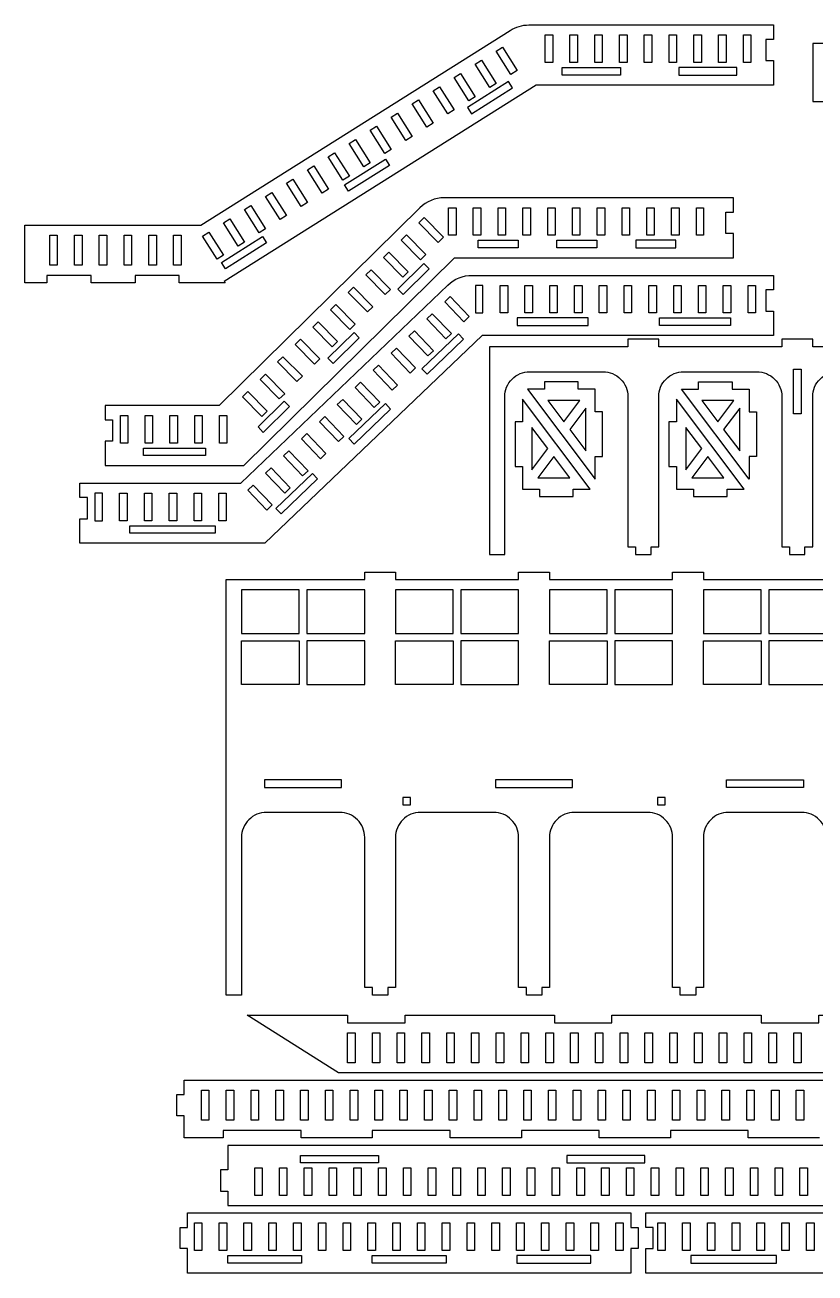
# Model space of a CAD drawing. Header units: millimetres. Extents: x 0 to 773, y 1379 to 2380.
# Drawn here: x 7.8 to 323.4, y 1378.7 to 1877.2 of the extents above; entities that cross this region are included whole.
import ezdxf

# ---------------------------------------------------------------- set-up
doc = ezdxf.new("R2010")
doc.units = ezdxf.units.MM
doc.layers.add('LAYER0', color=7, linetype='Continuous')

msp = doc.modelspace()

# ---------------------------------------------------------------- linework, layer by layer
at = {"layer": 'LAYER0', "linetype": 'Continuous'}
for points in [[(87.72, 1774.24), (69.35, 1774.24), (69.35, 1777.24), (51.76, 1777.24), (51.76, 1774.24), (34.17, 1774.24), (34.17, 1777.24), (16.58, 1777.24), (16.58, 1774.24), (7.78, 1774.24), (7.78, 1797.24), (78, 1797.24), (201.59, 1875.09, -0.141457), (209.05, 1877.24), (306.78, 1877.24), (306.78, 1871.49), (303.78, 1871.49), (303.78, 1862.99), (306.78, 1862.99), (306.78, 1853.24), (211.94, 1853.24), (87.38, 1774.79)], [(95.22, 1701.24), (179.42, 1784.24), (290.78, 1784.24), (290.78, 1793.99), (287.78, 1793.99), (287.78, 1802.49), (290.78, 1802.49), (290.78, 1808.24), (175.32, 1808.24, 0.197039), (165.5, 1804.22), (85.38, 1725.24), (39.78, 1725.24), (39.78, 1719.49), (42.78, 1719.49), (42.78, 1710.99), (39.78, 1710.99), (39.78, 1701.24)], [(186.38, 1777.24), (306.78, 1777.24), (306.78, 1771.49), (303.78, 1771.49), (303.78, 1762.99), (306.78, 1762.99), (306.78, 1753.24), (190.39, 1753.24), (103.58, 1670.24), (29.71, 1670.24), (29.71, 1679.99), (32.71, 1679.99), (32.71, 1688.49), (29.71, 1688.49), (29.71, 1694.24), (93.95, 1694.24), (176.7, 1773.36, -0.193087)]]:
    msp.add_lwpolyline(points, format="xyb", close=True, dxfattribs=at)
for points in [[(215.58, 1873.24), (218.58, 1873.24), (218.58, 1862.24), (215.58, 1862.24)], [(225.48, 1873.24), (228.48, 1873.24), (228.48, 1862.24), (225.48, 1862.24)], [(235.38, 1873.24), (238.38, 1873.24), (238.38, 1862.24), (235.38, 1862.24)], [(245.28, 1873.24), (248.28, 1873.24), (248.28, 1862.24), (245.28, 1862.24)], [(255.18, 1873.24), (258.18, 1873.24), (258.18, 1862.24), (255.18, 1862.24)], [(265.08, 1873.24), (268.08, 1873.24), (268.08, 1862.24), (265.08, 1862.24)], [(274.98, 1873.24), (277.98, 1873.24), (277.98, 1862.24), (274.98, 1862.24)], [(287.88, 1873.24), (287.88, 1862.24), (284.88, 1862.24), (284.88, 1873.24)], [(294.78, 1873.24), (297.78, 1873.24), (297.78, 1862.24), (294.78, 1862.24)], [(322.43, 1846.74), (433.13, 1846.74), (433.13, 1869.84), (322.43, 1869.84)], [(195.97, 1866.82), (198.51, 1868.42), (204.37, 1859.11), (201.83, 1857.52)], [(187.59, 1861.55), (190.13, 1863.15), (195.99, 1853.84), (193.46, 1852.24)], [(222.41, 1860.24), (245.66, 1860.24), (245.66, 1857.24), (222.41, 1857.24)], [(292.16, 1857.24), (292.16, 1860.24), (268.91, 1860.24), (268.91, 1857.24)], [(179.22, 1856.27), (181.75, 1857.87), (187.62, 1848.56), (185.08, 1846.96)], [(202.59, 1852.09), (200.99, 1854.62), (184.61, 1844.31), (186.21, 1841.77)], [(170.84, 1850.99), (173.38, 1852.59), (179.24, 1843.29), (176.7, 1841.69)], [(162.46, 1845.72), (165, 1847.32), (170.86, 1838.01), (168.33, 1836.41)], [(154.09, 1840.44), (156.62, 1842.04), (162.49, 1832.73), (159.95, 1831.13)], [(145.71, 1835.17), (148.25, 1836.76), (154.11, 1827.46), (151.57, 1825.86)], [(137.33, 1829.89), (139.87, 1831.49), (145.73, 1822.18), (143.19, 1820.58)], [(128.96, 1824.61), (131.49, 1826.21), (137.36, 1816.9), (134.82, 1815.31)], [(120.58, 1819.34), (123.12, 1820.94), (128.98, 1811.63), (126.44, 1810.03)], [(151.85, 1823.67), (153.45, 1821.13), (137.07, 1810.82), (135.47, 1813.36)], [(112.2, 1814.06), (114.74, 1815.66), (120.6, 1806.35), (118.06, 1804.75)], [(103.83, 1808.78), (106.36, 1810.38), (112.23, 1801.08), (109.69, 1799.48)], [(95.45, 1803.51), (97.99, 1805.11), (103.85, 1795.8), (101.31, 1794.2)], [(87.07, 1798.23), (89.61, 1799.83), (95.47, 1790.52), (92.93, 1788.92)], [(165.12, 1798.23), (167.26, 1800.34), (174.98, 1792.5), (172.84, 1790.4)], [(176.98, 1804.24), (179.98, 1804.24), (179.98, 1793.24), (176.98, 1793.24)], [(186.88, 1804.24), (189.88, 1804.24), (189.88, 1793.24), (186.88, 1793.24)], [(196.78, 1793.24), (196.78, 1804.24), (199.78, 1804.24), (199.78, 1793.24)], [(206.68, 1804.24), (209.68, 1804.24), (209.68, 1793.24), (206.68, 1793.24)], [(216.58, 1804.24), (219.58, 1804.24), (219.58, 1793.24), (216.58, 1793.24)], [(226.48, 1804.24), (229.48, 1804.24), (229.48, 1793.24), (226.48, 1793.24)], [(239.38, 1793.24), (236.38, 1793.24), (236.38, 1804.24), (239.38, 1804.24)], [(246.28, 1804.24), (249.28, 1804.24), (249.28, 1793.24), (246.28, 1793.24)], [(256.18, 1804.24), (259.18, 1804.24), (259.18, 1793.24), (256.18, 1793.24)], [(266.08, 1804.24), (269.08, 1804.24), (269.08, 1793.24), (266.08, 1793.24)], [(278.78, 1793.24), (275.98, 1793.24), (275.98, 1804.24), (278.78, 1804.24)], [(17.68, 1793.24), (20.68, 1793.24), (20.68, 1781.24), (17.68, 1781.24)], [(27.58, 1793.24), (30.58, 1793.24), (30.58, 1781.24), (27.58, 1781.24)], [(37.48, 1793.24), (40.48, 1793.24), (40.48, 1781.24), (37.48, 1781.24)], [(47.38, 1793.24), (50.38, 1793.24), (50.38, 1781.24), (47.38, 1781.24)], [(57.28, 1793.24), (60.28, 1793.24), (60.28, 1781.24), (57.28, 1781.24)], [(67.18, 1793.24), (70.18, 1793.24), (70.18, 1781.24), (67.18, 1781.24)], [(78.69, 1792.95), (81.23, 1794.55), (87.1, 1785.25), (84.56, 1783.65)], [(102.71, 1792.72), (104.31, 1790.18), (87.93, 1779.86), (86.33, 1782.4)], [(158.07, 1791.28), (160.21, 1793.39), (167.93, 1785.55), (165.79, 1783.45)], [(188.78, 1791.24), (204.78, 1791.24), (204.78, 1788.24), (188.78, 1788.24)], [(236.28, 1788.24), (220.28, 1788.24), (220.28, 1791.24), (236.28, 1791.24)], [(267.78, 1788.24), (267.78, 1791.24), (251.78, 1791.24), (251.78, 1788.24)], [(153.16, 1786.44), (160.88, 1778.6), (158.74, 1776.5), (151.02, 1784.33)], [(167.13, 1781.96), (156.71, 1771.69), (158.82, 1769.55), (169.24, 1779.82)], [(143.97, 1777.38), (146.11, 1779.49), (153.83, 1771.65), (151.69, 1769.55)], [(136.92, 1770.43), (139.06, 1772.54), (146.78, 1764.71), (144.64, 1762.6)], [(190.71, 1773.24), (187.71, 1773.24), (187.71, 1762.24), (190.71, 1762.24)], [(197.61, 1773.24), (200.61, 1773.24), (200.61, 1762.24), (197.61, 1762.24)], [(207.51, 1773.24), (210.51, 1773.24), (210.51, 1762.24), (207.51, 1762.24)], [(217.41, 1773.24), (220.41, 1773.24), (220.41, 1762.24), (217.41, 1762.24)], [(227.31, 1773.24), (230.31, 1773.24), (230.31, 1762.24), (227.31, 1762.24)], [(237.21, 1773.24), (240.21, 1773.24), (240.21, 1762.24), (237.21, 1762.24)], [(247.11, 1773.24), (250.11, 1773.24), (250.11, 1762.24), (247.11, 1762.24)], [(257.01, 1773.24), (260.01, 1773.24), (260.01, 1762.24), (257.01, 1762.24)], [(266.91, 1773.24), (269.91, 1773.24), (269.91, 1762.24), (266.91, 1762.24)], [(276.81, 1773.24), (279.81, 1773.24), (279.81, 1762.24), (276.81, 1762.24)], [(286.71, 1773.24), (289.71, 1773.24), (289.71, 1762.24), (286.71, 1762.24)], [(296.61, 1773.24), (299.61, 1773.24), (299.61, 1762.24), (296.61, 1762.24)], [(129.87, 1763.48), (132.01, 1765.59), (139.73, 1757.76), (137.59, 1755.65)], [(175.48, 1766.67), (177.65, 1768.74), (185.25, 1760.79), (183.09, 1758.72)], [(168.33, 1759.82), (170.5, 1761.9), (178.1, 1753.95), (175.93, 1751.87)], [(232.81, 1760.24), (204.42, 1760.24), (204.42, 1757.24), (232.81, 1757.24)], [(261.2, 1757.24), (261.2, 1760.24), (289.59, 1760.24), (289.59, 1757.24)], [(132.68, 1750.81), (130.54, 1748.7), (122.82, 1756.53), (124.96, 1758.64)], [(161.17, 1752.98), (163.34, 1755.06), (170.94, 1747.11), (168.77, 1745.03)], [(123.49, 1741.75), (115.77, 1749.58), (117.91, 1751.69), (125.63, 1743.86)], [(128.8, 1744.18), (130.91, 1742.04), (141.33, 1752.31), (139.22, 1754.45)], [(168.38, 1737.74), (166.31, 1739.91), (180.93, 1753.88), (183, 1751.72)], [(154.02, 1746.14), (156.19, 1748.21), (163.79, 1740.26), (161.62, 1738.19)], [(108.72, 1742.63), (110.85, 1744.74), (118.58, 1736.91), (116.44, 1734.8)], [(146.86, 1739.3), (149.03, 1741.37), (156.63, 1733.42), (154.46, 1731.35)], [(314.78, 1739.78), (317.78, 1739.78), (317.78, 1721.86), (314.78, 1721.86)], [(101.67, 1735.68), (103.8, 1737.79), (111.53, 1729.96), (109.39, 1727.85)], [(104.47, 1723.01), (102.34, 1720.9), (94.62, 1728.73), (96.75, 1730.84)], [(139.71, 1732.46), (141.87, 1734.53), (149.48, 1726.58), (147.31, 1724.51)], [(235.52, 1695.89), (235.52, 1704.86), (238.52, 1704.86), (238.52, 1722.78), (235.52, 1722.78), (235.52, 1731.74), (228.78, 1731.74), (228.78, 1734.74), (215.29, 1734.74), (215.29, 1731.74), (208.54, 1731.74)], [(297.02, 1722.78), (300.02, 1722.78), (300.02, 1704.86), (297.02, 1704.86), (297.02, 1695.89), (270.04, 1731.74), (276.79, 1731.74), (276.79, 1734.74), (290.28, 1734.74), (290.28, 1731.74), (297.02, 1731.74)], [(103, 1714.53), (100.89, 1716.67), (111.31, 1726.94), (113.42, 1724.8)], [(132.55, 1725.62), (134.72, 1727.69), (142.32, 1719.74), (140.15, 1717.67)], [(137.15, 1712.03), (139.23, 1709.86), (153.84, 1723.84), (151.77, 1726.01)], [(233.52, 1691.89), (206.54, 1727.74), (206.54, 1718.78), (203.54, 1718.78), (203.54, 1700.86), (206.54, 1700.86), (206.54, 1691.89), (213.29, 1691.89), (213.29, 1688.89), (226.78, 1688.89), (226.78, 1691.89)], [(216.62, 1727.24), (223.02, 1718.74), (229.43, 1727.24)], [(274.79, 1691.89), (274.79, 1688.89), (288.28, 1688.89), (288.28, 1691.89), (295.02, 1691.89), (268.04, 1727.74), (268.04, 1718.78), (265.04, 1718.78), (265.04, 1700.86), (268.04, 1700.86), (268.04, 1691.89)], [(278.12, 1727.24), (284.52, 1718.74), (290.93, 1727.24)], [(48.88, 1710.24), (45.88, 1710.24), (45.88, 1721.24), (48.88, 1721.24)], [(55.78, 1721.24), (58.78, 1721.24), (58.78, 1710.24), (55.78, 1710.24)], [(65.68, 1721.24), (68.68, 1721.24), (68.68, 1710.24), (65.68, 1710.24)], [(75.58, 1721.24), (78.58, 1721.24), (78.58, 1710.24), (75.58, 1710.24)], [(85.48, 1721.24), (88.48, 1721.24), (88.48, 1710.24), (85.48, 1710.24)], [(125.39, 1718.78), (127.56, 1720.85), (135.16, 1712.9), (133, 1710.82)], [(231.77, 1724.13), (225.37, 1715.62), (231.77, 1707.11)], [(293.27, 1724.13), (286.87, 1715.62), (293.27, 1707.11)], [(210.29, 1699.51), (216.69, 1708.02), (210.29, 1716.53)], [(271.79, 1699.51), (278.19, 1708.02), (271.79, 1716.53)], [(118.24, 1711.93), (120.41, 1714.01), (128.01, 1706.06), (125.84, 1703.98)], [(79.96, 1708.24), (79.96, 1705.24), (55.17, 1705.24), (55.17, 1708.24)], [(111.08, 1705.09), (113.25, 1707.17), (120.85, 1699.21), (118.69, 1697.14)], [(225.44, 1696.39), (219.04, 1704.9), (212.64, 1696.39)], [(286.94, 1696.39), (280.54, 1704.9), (274.14, 1696.39)], [(103.93, 1698.25), (106.1, 1700.32), (113.7, 1692.37), (111.53, 1690.3)], [(122.62, 1698.13), (108, 1684.16), (110.07, 1681.99), (124.69, 1695.96)], [(38.71, 1690.24), (35.71, 1690.24), (35.71, 1679.24), (38.71, 1679.24)], [(45.61, 1690.24), (48.61, 1690.24), (48.61, 1679.24), (45.61, 1679.24)], [(55.51, 1690.24), (58.51, 1690.24), (58.51, 1679.24), (55.51, 1679.24)], [(65.41, 1690.24), (68.41, 1690.24), (68.41, 1679.24), (65.41, 1679.24)], [(75.31, 1690.24), (78.31, 1690.24), (78.31, 1679.24), (75.31, 1679.24)], [(85.21, 1690.24), (88.21, 1690.24), (88.21, 1679.24), (85.21, 1679.24)], [(104.37, 1683.46), (96.77, 1691.41), (98.94, 1693.48), (106.54, 1685.53)], [(49.73, 1674.24), (49.73, 1677.24), (83.75, 1677.24), (83.75, 1674.24)], [(117.38, 1651.64), (94.28, 1651.64), (94.28, 1634.24), (117.38, 1634.24)], [(143.48, 1634.24), (143.48, 1651.64), (120.38, 1651.64), (120.38, 1634.24)], [(178.88, 1651.64), (155.78, 1651.64), (155.78, 1634.24), (178.88, 1634.24)], [(204.98, 1634.24), (204.98, 1651.64), (181.88, 1651.64), (181.88, 1634.24)], [(240.38, 1651.64), (217.28, 1651.64), (217.28, 1634.24), (240.38, 1634.24)], [(266.48, 1634.24), (266.48, 1651.64), (243.38, 1651.64), (243.38, 1634.24)], [(301.88, 1651.64), (278.78, 1651.64), (278.78, 1634.24), (301.88, 1634.24)], [(327.98, 1634.24), (327.98, 1651.64), (304.88, 1651.64), (304.88, 1634.24)], [(94.28, 1613.84), (94.28, 1631.24), (117.38, 1631.24), (117.38, 1613.84)], [(120.38, 1613.84), (143.48, 1613.84), (143.48, 1631.24), (120.38, 1631.24)], [(155.78, 1613.84), (155.78, 1631.24), (178.88, 1631.24), (178.88, 1613.84)], [(181.88, 1613.84), (204.98, 1613.84), (204.98, 1631.24), (181.88, 1631.24)], [(217.28, 1613.84), (217.28, 1631.24), (240.38, 1631.24), (240.38, 1613.84)], [(243.38, 1613.84), (266.48, 1613.84), (266.48, 1631.24), (243.38, 1631.24)], [(278.78, 1613.84), (278.78, 1631.24), (301.88, 1631.24), (301.88, 1613.84)], [(304.88, 1613.84), (327.98, 1613.84), (327.98, 1631.24), (304.88, 1631.24)], [(134.26, 1572.74), (134.26, 1575.74), (103.51, 1575.74), (103.51, 1572.74)], [(226.51, 1572.74), (226.51, 1575.74), (195.76, 1575.74), (195.76, 1572.74)], [(318.76, 1575.74), (318.76, 1572.74), (288.01, 1572.74), (288.01, 1575.74)], [(158.78, 1565.74), (161.78, 1565.74), (161.78, 1568.74), (158.78, 1568.74)], [(260.48, 1565.74), (263.48, 1565.74), (263.48, 1568.74), (260.48, 1568.74)], [(242.24, 1481.74), (301.84, 1481.74), (301.84, 1478.74), (324.84, 1478.74), (324.84, 1481.74), (336.84, 1481.74), (336.84, 1472.99), (333.84, 1472.99), (333.84, 1464.49), (336.84, 1464.49), (336.84, 1458.74), (133.09, 1458.74), (96.57, 1481.74), (136.64, 1481.74), (136.64, 1478.74), (159.64, 1478.74), (159.64, 1481.74), (219.24, 1481.74), (219.24, 1478.74), (242.24, 1478.74)], [(139.64, 1462.74), (136.64, 1462.74), (136.64, 1474.74), (139.64, 1474.74)], [(149.54, 1462.74), (146.54, 1462.74), (146.54, 1474.74), (149.54, 1474.74)], [(159.44, 1462.74), (156.44, 1462.74), (156.44, 1474.74), (159.44, 1474.74)], [(169.34, 1462.74), (166.34, 1462.74), (166.34, 1474.74), (169.34, 1474.74)], [(179.24, 1462.74), (176.24, 1462.74), (176.24, 1474.74), (179.24, 1474.74)], [(189.14, 1462.74), (186.14, 1462.74), (186.14, 1474.74), (189.14, 1474.74)], [(199.04, 1462.74), (196.04, 1462.74), (196.04, 1474.74), (199.04, 1474.74)], [(208.94, 1462.74), (205.94, 1462.74), (205.94, 1474.74), (208.94, 1474.74)], [(218.84, 1462.74), (215.84, 1462.74), (215.84, 1474.74), (218.84, 1474.74)], [(228.74, 1462.74), (225.74, 1462.74), (225.74, 1474.74), (228.74, 1474.74)], [(238.64, 1462.74), (235.64, 1462.74), (235.64, 1474.74), (238.64, 1474.74)], [(248.54, 1462.74), (245.54, 1462.74), (245.54, 1474.74), (248.54, 1474.74)], [(258.44, 1462.74), (255.44, 1462.74), (255.44, 1474.74), (258.44, 1474.74)], [(268.34, 1462.74), (265.34, 1462.74), (265.34, 1474.74), (268.34, 1474.74)], [(278.24, 1462.74), (275.24, 1462.74), (275.24, 1474.74), (278.24, 1474.74)], [(288.14, 1462.74), (285.14, 1462.74), (285.14, 1474.74), (288.14, 1474.74)], [(298.04, 1462.74), (295.04, 1462.74), (295.04, 1474.74), (298.04, 1474.74)], [(307.94, 1462.74), (304.94, 1462.74), (304.94, 1474.74), (307.94, 1474.74)], [(317.84, 1462.74), (314.84, 1462.74), (314.84, 1474.74), (317.84, 1474.74)], [(78.29, 1451.74), (81.29, 1451.74), (81.29, 1439.74), (78.29, 1439.74)], [(88.19, 1451.74), (91.19, 1451.74), (91.19, 1439.74), (88.19, 1439.74)], [(98.09, 1451.74), (101.09, 1451.74), (101.09, 1439.74), (98.09, 1439.74)], [(107.99, 1451.74), (110.99, 1451.74), (110.99, 1439.74), (107.99, 1439.74)], [(117.89, 1451.74), (120.89, 1451.74), (120.89, 1439.74), (117.89, 1439.74)], [(127.79, 1451.74), (130.79, 1451.74), (130.79, 1439.74), (127.79, 1439.74)], [(137.69, 1451.74), (140.69, 1451.74), (140.69, 1439.74), (137.69, 1439.74)], [(147.59, 1451.74), (150.59, 1451.74), (150.59, 1439.74), (147.59, 1439.74)], [(157.49, 1451.74), (160.49, 1451.74), (160.49, 1439.74), (157.49, 1439.74)], [(167.39, 1451.74), (170.39, 1451.74), (170.39, 1439.74), (167.39, 1439.74)], [(177.29, 1451.74), (180.29, 1451.74), (180.29, 1439.74), (177.29, 1439.74)], [(187.19, 1451.74), (190.19, 1451.74), (190.19, 1439.74), (187.19, 1439.74)], [(197.09, 1451.74), (200.09, 1451.74), (200.09, 1439.74), (197.09, 1439.74)], [(206.99, 1451.74), (209.99, 1451.74), (209.99, 1439.74), (206.99, 1439.74)], [(216.89, 1451.74), (219.89, 1451.74), (219.89, 1439.74), (216.89, 1439.74)], [(226.79, 1451.74), (229.79, 1451.74), (229.79, 1439.74), (226.79, 1439.74)], [(236.69, 1451.74), (239.69, 1451.74), (239.69, 1439.74), (236.69, 1439.74)], [(246.59, 1451.74), (249.59, 1451.74), (249.59, 1439.74), (246.59, 1439.74)], [(256.49, 1451.74), (259.49, 1451.74), (259.49, 1439.74), (256.49, 1439.74)], [(266.39, 1451.74), (269.39, 1451.74), (269.39, 1439.74), (266.39, 1439.74)], [(276.29, 1451.74), (279.29, 1451.74), (279.29, 1439.74), (276.29, 1439.74)], [(286.19, 1451.74), (289.19, 1451.74), (289.19, 1439.74), (286.19, 1439.74)], [(296.09, 1451.74), (299.09, 1451.74), (299.09, 1439.74), (296.09, 1439.74)], [(305.99, 1451.74), (308.99, 1451.74), (308.99, 1439.74), (305.99, 1439.74)], [(315.89, 1451.74), (318.89, 1451.74), (318.89, 1439.74), (315.89, 1439.74)], [(405.84, 1419.99), (402.84, 1419.99), (402.84, 1429.74), (88.84, 1429.74), (88.84, 1419.99), (85.84, 1419.99), (85.84, 1411.49), (88.84, 1411.49), (88.84, 1405.74), (402.84, 1405.74), (402.84, 1411.49), (405.84, 1411.49)], [(117.84, 1425.74), (148.95, 1425.74), (148.95, 1422.74), (117.84, 1422.74)], [(224.28, 1422.74), (255.4, 1422.74), (255.4, 1425.74), (224.28, 1425.74)], [(102.54, 1409.74), (99.54, 1409.74), (99.54, 1420.74), (102.54, 1420.74)], [(112.44, 1409.74), (109.44, 1409.74), (109.44, 1420.74), (112.44, 1420.74)], [(122.34, 1409.74), (119.34, 1409.74), (119.34, 1420.74), (122.34, 1420.74)], [(132.24, 1409.74), (129.24, 1409.74), (129.24, 1420.74), (132.24, 1420.74)], [(142.14, 1409.74), (139.14, 1409.74), (139.14, 1420.74), (142.14, 1420.74)], [(152.04, 1409.74), (149.04, 1409.74), (149.04, 1420.74), (152.04, 1420.74)], [(161.94, 1409.74), (158.94, 1409.74), (158.94, 1420.74), (161.94, 1420.74)], [(171.84, 1409.74), (168.84, 1409.74), (168.84, 1420.74), (171.84, 1420.74)], [(181.74, 1409.74), (178.74, 1409.74), (178.74, 1420.74), (181.74, 1420.74)], [(191.64, 1409.74), (188.64, 1409.74), (188.64, 1420.74), (191.64, 1420.74)], [(201.54, 1409.74), (198.54, 1409.74), (198.54, 1420.74), (201.54, 1420.74)], [(211.44, 1409.74), (208.44, 1409.74), (208.44, 1420.74), (211.44, 1420.74)], [(221.34, 1409.74), (218.34, 1409.74), (218.34, 1420.74), (221.34, 1420.74)], [(231.24, 1409.74), (228.24, 1409.74), (228.24, 1420.74), (231.24, 1420.74)], [(241.14, 1409.74), (238.14, 1409.74), (238.14, 1420.74), (241.14, 1420.74)], [(251.04, 1409.74), (248.04, 1409.74), (248.04, 1420.74), (251.04, 1420.74)], [(260.94, 1409.74), (257.94, 1409.74), (257.94, 1420.74), (260.94, 1420.74)], [(270.84, 1409.74), (267.84, 1409.74), (267.84, 1420.74), (270.84, 1420.74)], [(280.74, 1409.74), (277.74, 1409.74), (277.74, 1420.74), (280.74, 1420.74)], [(290.64, 1409.74), (287.64, 1409.74), (287.64, 1420.74), (290.64, 1420.74)], [(300.54, 1409.74), (297.54, 1409.74), (297.54, 1420.74), (300.54, 1420.74)], [(310.44, 1409.74), (307.44, 1409.74), (307.44, 1420.74), (310.44, 1420.74)], [(320.34, 1409.74), (317.34, 1409.74), (317.34, 1420.74), (320.34, 1420.74)], [(69.77, 1388.49), (69.77, 1396.99), (72.77, 1396.99), (72.77, 1402.74), (249.77, 1402.74), (249.77, 1396.99), (252.77, 1396.99), (252.77, 1388.49), (249.77, 1388.49), (249.77, 1378.74), (72.77, 1378.74), (72.77, 1388.49)], [(458.84, 1396.99), (455.84, 1396.99), (455.84, 1388.49), (458.84, 1388.49), (458.84, 1378.74), (255.77, 1378.74), (255.77, 1388.49), (258.77, 1388.49), (258.77, 1396.99), (255.77, 1396.99), (255.77, 1402.74), (458.84, 1402.74)], [(75.47, 1398.74), (78.47, 1398.74), (78.47, 1387.74), (75.47, 1387.74)], [(85.37, 1398.74), (88.37, 1398.74), (88.37, 1387.74), (85.37, 1387.74)], [(95.27, 1398.74), (98.27, 1398.74), (98.27, 1387.74), (95.27, 1387.74)], [(105.17, 1398.74), (108.17, 1398.74), (108.17, 1387.74), (105.17, 1387.74)], [(115.07, 1398.74), (118.07, 1398.74), (118.07, 1387.74), (115.07, 1387.74)], [(124.97, 1398.74), (127.97, 1398.74), (127.97, 1387.74), (124.97, 1387.74)], [(134.87, 1398.74), (137.87, 1398.74), (137.87, 1387.74), (134.87, 1387.74)], [(144.77, 1398.74), (147.77, 1398.74), (147.77, 1387.74), (144.77, 1387.74)], [(154.67, 1398.74), (157.67, 1398.74), (157.67, 1387.74), (154.67, 1387.74)], [(164.57, 1398.74), (167.57, 1398.74), (167.57, 1387.74), (164.57, 1387.74)], [(174.47, 1398.74), (177.47, 1398.74), (177.47, 1387.74), (174.47, 1387.74)], [(184.37, 1398.74), (187.37, 1398.74), (187.37, 1387.74), (184.37, 1387.74)], [(194.27, 1398.74), (197.27, 1398.74), (197.27, 1387.74), (194.27, 1387.74)], [(204.17, 1398.74), (207.17, 1398.74), (207.17, 1387.74), (204.17, 1387.74)], [(214.07, 1398.74), (217.07, 1398.74), (217.07, 1387.74), (214.07, 1387.74)], [(223.97, 1398.74), (226.97, 1398.74), (226.97, 1387.74), (223.97, 1387.74)], [(233.87, 1398.74), (236.87, 1398.74), (236.87, 1387.74), (233.87, 1387.74)], [(243.77, 1398.74), (246.77, 1398.74), (246.77, 1387.74), (243.77, 1387.74)], [(260.57, 1398.74), (263.57, 1398.74), (263.57, 1387.74), (260.57, 1387.74)], [(270.47, 1398.74), (273.47, 1398.74), (273.47, 1387.74), (270.47, 1387.74)], [(280.37, 1398.74), (283.37, 1398.74), (283.37, 1387.74), (280.37, 1387.74)], [(290.27, 1398.74), (293.27, 1398.74), (293.27, 1387.74), (290.27, 1387.74)], [(300.17, 1398.74), (303.17, 1398.74), (303.17, 1387.74), (300.17, 1387.74)], [(310.07, 1398.74), (313.07, 1398.74), (313.07, 1387.74), (310.07, 1387.74)], [(319.97, 1398.74), (322.97, 1398.74), (322.97, 1387.74), (319.97, 1387.74)], [(88.77, 1382.74), (88.77, 1385.74), (118.27, 1385.74), (118.27, 1382.74)], [(146.52, 1382.74), (146.52, 1385.74), (176.02, 1385.74), (176.02, 1382.74)], [(204.27, 1385.74), (204.27, 1382.74), (233.77, 1382.74), (233.77, 1385.74)], [(273.77, 1385.74), (273.77, 1382.74), (308.04, 1382.74), (308.04, 1385.74)]]:
    msp.add_lwpolyline(points, close=True, dxfattribs=at)
for points in [[(371.63, 1748.74), (322.43, 1748.74), (322.43, 1751.74), (310.13, 1751.74), (310.13, 1748.74), (260.93, 1748.74), (260.93, 1751.74), (248.63, 1751.74), (248.63, 1748.74), (193.28, 1748.74), (193.28, 1665.74), (199.43, 1665.74), (199.43, 1728.74, -0.414214), (209.43, 1738.74), (238.63, 1738.74, -0.414214), (248.63, 1728.74), (248.63, 1668.74), (251.71, 1668.74), (251.71, 1665.74), (257.86, 1665.74), (257.86, 1668.74), (260.93, 1668.74), (260.93, 1728.74, -0.414214), (270.93, 1738.74), (300.13, 1738.74, -0.414214), (310.13, 1728.74), (310.13, 1668.74), (313.21, 1668.74), (313.21, 1665.74), (319.36, 1665.74), (319.36, 1668.74), (322.43, 1668.74), (322.43, 1728.74, -0.414214), (332.43, 1738.74)], [(327.98, 1552.74, 0.414214), (317.98, 1562.74), (288.78, 1562.74, 0.414214), (278.78, 1552.74), (278.78, 1492.74), (275.71, 1492.74), (275.71, 1489.74), (269.56, 1489.74), (269.56, 1492.74), (266.48, 1492.74), (266.48, 1552.74, 0.414214), (256.48, 1562.74), (227.28, 1562.74, 0.414214), (217.28, 1552.74), (217.28, 1492.74), (214.21, 1492.74), (214.21, 1489.74), (208.06, 1489.74), (208.06, 1492.74), (204.98, 1492.74), (204.98, 1552.74, 0.414214), (194.98, 1562.74), (165.78, 1562.74, 0.414214), (155.78, 1552.74), (155.78, 1492.74), (152.71, 1492.74), (152.71, 1489.74), (146.56, 1489.74), (146.56, 1492.74), (143.48, 1492.74), (143.48, 1552.74, 0.414214), (133.48, 1562.74), (104.28, 1562.74, 0.414214), (94.28, 1552.74), (94.28, 1489.74), (88.13, 1489.74), (88.13, 1655.74), (143.48, 1655.74), (143.48, 1658.74), (155.78, 1658.74), (155.78, 1655.74), (204.98, 1655.74), (204.98, 1658.74), (217.28, 1658.74), (217.28, 1655.74), (266.48, 1655.74), (266.48, 1658.74), (278.78, 1658.74), (278.78, 1655.74), (334.13, 1655.74)]]:
    msp.add_lwpolyline(points, format="xyb", dxfattribs=at)
msp.add_lwpolyline([(325.17, 1432.74), (296.73, 1432.74), (296.73, 1435.74), (265.62, 1435.74), (265.62, 1432.74), (237.17, 1432.74), (237.17, 1435.74), (206.06, 1435.74), (206.06, 1432.74), (177.62, 1432.74), (177.62, 1435.74), (146.5, 1435.74), (146.5, 1432.74), (118.06, 1432.74), (118.06, 1435.74), (86.95, 1435.74), (86.95, 1432.74), (71.39, 1432.74), (71.39, 1441.49), (68.39, 1441.49), (68.39, 1449.99), (71.39, 1449.99), (71.39, 1455.74), (371.84, 1455.74)], dxfattribs=at)

doc.saveas('drawing.dxf')
